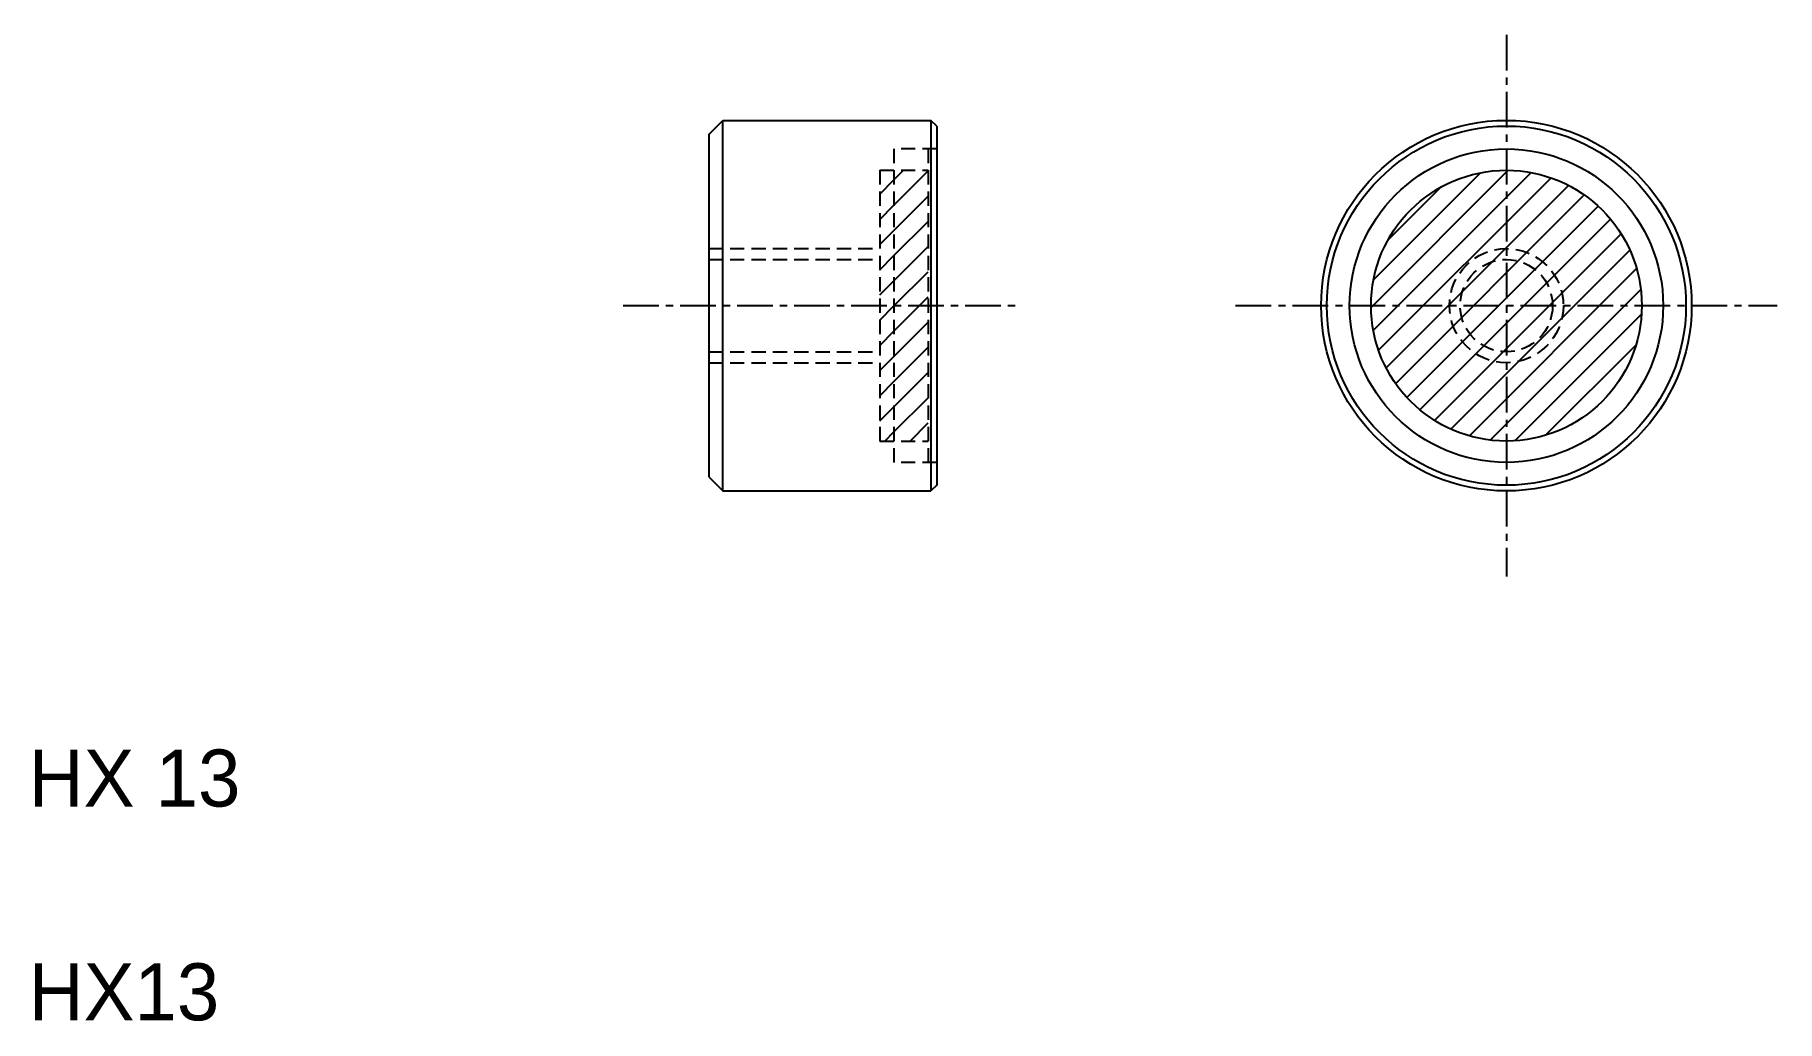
# Model space of a CAD drawing. Extents: x 5.2 to 66.4, y 5 to 39.6.
import ezdxf

# ---------------------------------------------------------------- set-up
doc = ezdxf.new("R2010")
doc.units = 0
doc.linetypes.add('CENTER', pattern=[2, 1.25, -0.25, 0.25, -0.25])
doc.linetypes.add('DASHED', pattern=[0.75, 0.5, -0.25])
doc.layers.get('0').update_dxf_attribs({"linetype": 'CONTINUOUS'})
doc.layers.add('CENTER', color=1, linetype='CENTER')

# ---------------------------------------------------------------- blocks, each defined once
blk = doc.blocks.new('*X13')
at = {"color": 0, "linetype": 'CONTINUOUS'}
for p, q in [((52.105, 30.008), (56.918, 34.821)), ((52.184, 29.203), (57.722, 34.741)), ((52.192, 30.979), (55.947, 34.733)), ((52.37, 28.505), (58.42, 34.555)), ((52.636, 27.887), (59.038, 34.289)), ((52.696, 32.367), (54.558, 34.229)), ((52.97, 27.337), (59.588, 33.955)), ((53.365, 26.848), (60.077, 33.561)), ((53.818, 26.418), (60.507, 33.107)), ((54.331, 26.047), (60.879, 32.594)), ((54.907, 25.739), (61.187, 32.019)), ((55.554, 25.502), (61.423, 31.371)), ((56.29, 25.355), (61.571, 30.635)), ((57.15, 25.33), (61.595, 29.775)), ((58.227, 25.524), (61.402, 28.698))]:
    blk.add_line(p, q, dxfattribs=at)
blk = doc.blocks.new('*X14')
at = {"color": 0, "linetype": 'CONTINUOUS'}
for p, q in [((34.864, 33.981), (35.364, 34.481)), ((35.364, 34.481), (35.705, 34.821)), ((35.364, 33.597), (36.564, 34.797)), ((35.364, 32.713), (36.564, 33.913)), ((34.864, 33.097), (35.364, 33.597)), ((35.364, 31.829), (36.564, 33.029)), ((34.864, 32.213), (35.364, 32.713)), ((34.864, 31.329), (35.364, 31.829)), ((35.364, 30.945), (36.564, 32.145)), ((35.374, 30.071), (36.564, 31.261)), ((34.864, 30.445), (35.364, 30.945)), ((34.864, 29.561), (35.364, 30.061)), ((35.364, 29.177), (36.258, 30.071)), ((35.364, 30.061), (35.374, 30.071)), ((36.258, 30.071), (36.564, 30.377)), ((35.364, 28.293), (36.564, 29.493)), ((34.864, 28.677), (35.364, 29.177)), ((34.864, 27.793), (35.364, 28.293)), ((35.364, 27.41), (36.564, 28.61)), ((35.364, 26.526), (36.564, 27.726)), ((34.864, 26.91), (35.364, 27.41)), ((34.864, 26.026), (35.364, 26.526)), ((35.364, 25.642), (36.564, 26.842)), ((35.928, 25.321), (36.564, 25.958)), ((35.044, 25.321), (35.364, 25.642))]:
    blk.add_line(p, q, dxfattribs=at)

msp = doc.modelspace()

# ---------------------------------------------------------------- linework, layer by layer
at = {"color": 7, "linetype": 'CONTINUOUS'}
for p, q in [((28.864, 36.071), (29.364, 36.571)), ((28.864, 36.071), (28.864, 24.071)), ((29.364, 23.571), (29.364, 36.571)), ((29.364, 36.571), (36.664, 36.571)), ((36.864, 36.371), (36.664, 36.571)), ((36.664, 36.571), (36.664, 23.571)), ((36.864, 36.371), (36.864, 23.771)), ((28.864, 24.071), (29.364, 23.571)), ((29.364, 23.571), (36.664, 23.571)), ((36.864, 23.771), (36.664, 23.571))]:
    msp.add_line(p, q, dxfattribs=at)
at = {"color": 3, "linetype": 'DASHED'}
for p, q in [((35.364, 35.571), (35.364, 24.571)), ((36.864, 35.571), (35.364, 35.571)), ((36.564, 35.571), (36.564, 24.571)), ((34.864, 34.821), (34.864, 25.321)), ((34.864, 34.821), (36.564, 34.821)), ((36.864, 33.321), (36.864, 33.321)), ((28.864, 32.071), (34.864, 32.071)), ((28.864, 31.692), (34.864, 31.692)), ((36.864, 30.071), (36.865, 30.071)), ((28.864, 28.45), (34.864, 28.45)), ((28.864, 28.071), (34.864, 28.071)), ((34.864, 25.321), (36.564, 25.321)), ((36.864, 24.571), (35.364, 24.571))]:
    msp.add_line(p, q, dxfattribs=at)
at = {"color": 7, "linetype": 'CONTINUOUS'}
for radius in [6.5, 6.3, 5.5, 4.75]:
    msp.add_circle((56.854, 30.071), radius, dxfattribs=at)
at = {"color": 3, "linetype": 'DASHED'}
for radius in [2, 1.621]:
    msp.add_circle((56.854, 30.071), radius, dxfattribs=at)
at = {"layer": 'CENTER', "color": 1, "linetype": 'CENTER'}
for p, q in [((56.854, 39.571), (56.854, 20.571)), ((25.864, 30.071), (39.864, 30.071)), ((47.354, 30.071), (66.354, 30.071))]:
    msp.add_line(p, q, dxfattribs=at)

# ---------------------------------------------------------------- block references
at = {"color": 3, "linetype": 'CONTINUOUS'}
for name in ['*X14', '*X13']:
    msp.add_blockref(name, (0, 0), dxfattribs=at)

# ---------------------------------------------------------------- texts
at = {"color": 7, "linetype": 'CONTINUOUS'}
for s, p in [('HX 13', (5, 12.5)), ('HX13', (5, 5))]:
    msp.add_text(s, height=2, dxfattribs=at).set_placement(p)

doc.saveas('drawing.dxf')
